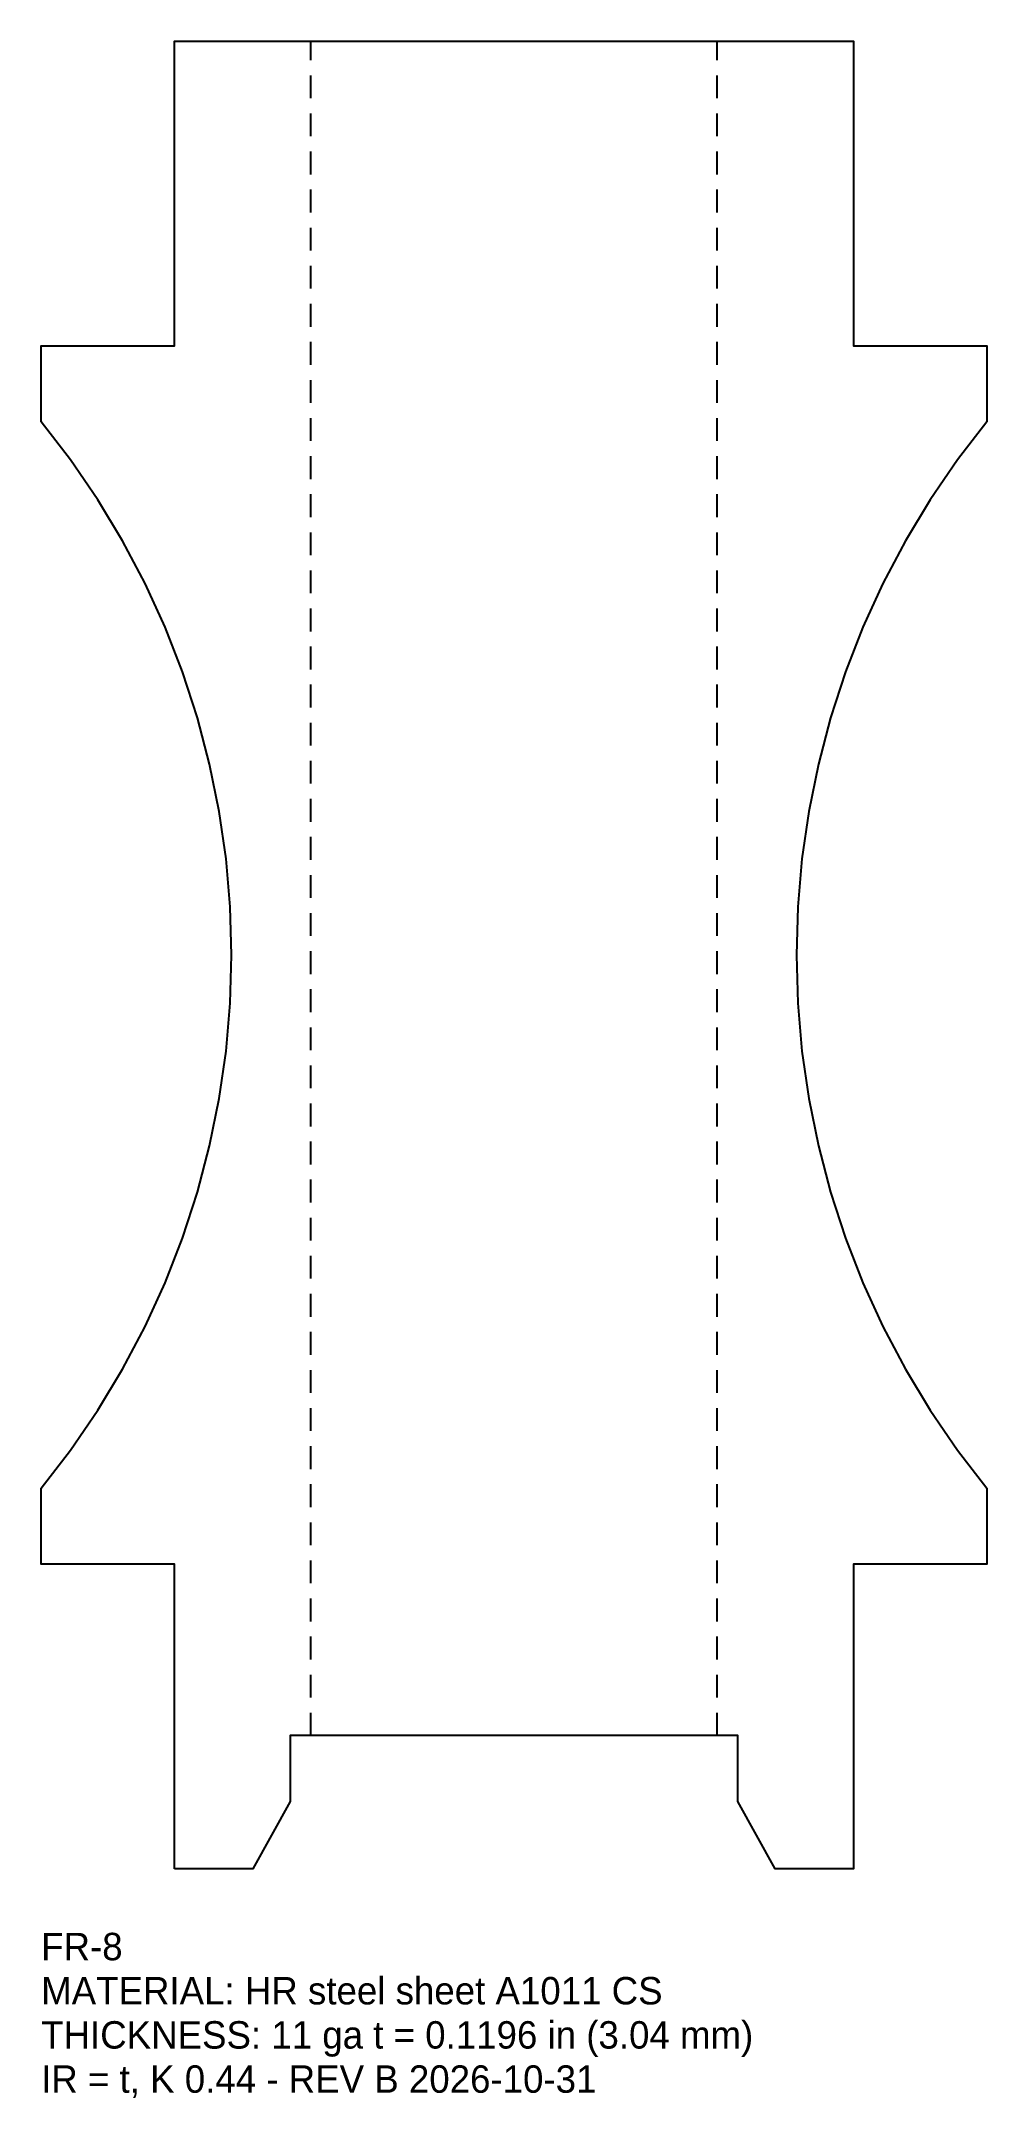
# Model space of a CAD drawing. Header units: inches. Extents: x 0 to 6.2, y -1.5 to 12.
import ezdxf

# ---------------------------------------------------------------- set-up
doc = ezdxf.new("R2010")
doc.units = ezdxf.units.IN
doc.header["$MEASUREMENT"] = 0
doc.linetypes.add('DASHED', pattern=[0.25, 0.15, -0.1])
for name, color, linetype in [('BEND', 5, 'DASHED'), ('CUT', 7, 'Continuous'), ('NOTES', 5, 'Continuous')]:
    doc.layers.add(name, color=color, linetype=linetype)

msp = doc.modelspace()

# ---------------------------------------------------------------- linework, layer by layer
at = {"layer": 'BEND'}
for p, q in [((1.7711, 0.875), (1.7711, 12)), ((4.4382, 0.875), (4.4382, 12))]:
    msp.add_line(p, q, dxfattribs=at)
at = {"layer": 'CUT'}
msp.add_lwpolyline([(0.875, 0), (0.875, 2), (0, 2), (0, 2.5), (0.193, 2.75), (0.3714, 3.0106), (0.5346, 3.281), (0.6821, 3.5602), (0.8134, 3.8475), (0.9281, 4.1417), (1.0258, 4.4421), (1.1062, 4.7475), (1.1689, 5.057), (1.2139, 5.3696), (1.241, 5.6843), (1.25, 6), (1.241, 6.3157), (1.2139, 6.6304), (1.1689, 6.943), (1.1062, 7.2525), (1.0258, 7.5579), (0.9281, 7.8583), (0.8134, 8.1525), (0.6821, 8.4398), (0.5346, 8.719), (0.3714, 8.9894), (0.193, 9.25), (0, 9.5), (0, 10), (0.875, 10), (0.875, 12), (5.3343, 12), (5.3343, 10), (6.2093, 10), (6.2093, 9.5), (6.0163, 9.25), (5.8378, 8.9894), (5.6746, 8.719), (5.5271, 8.4398), (5.3958, 8.1525), (5.2811, 7.8583), (5.1835, 7.5579), (5.1031, 7.2525), (5.0403, 6.943), (4.9953, 6.6304), (4.9683, 6.3157), (4.9593, 6), (4.9683, 5.6843), (4.9953, 5.3696), (5.0403, 5.057), (5.1031, 4.7475), (5.1835, 4.4421), (5.2811, 4.1417), (5.3958, 3.8475), (5.5271, 3.5602), (5.6746, 3.281), (5.8378, 3.0106), (6.0163, 2.75), (6.2093, 2.5), (6.2093, 2), (5.3343, 2), (5.3343, 0), (4.8184, 0), (4.5735, 0.4427), (4.5735, 0.875), (1.6358, 0.875), (1.6358, 0.4427), (1.3909, 0)], close=True, dxfattribs=at)

# ---------------------------------------------------------------- texts
at = {"layer": 'NOTES'}
for s, p in [('FR-8', (0, -0.6)), ('MATERIAL: HR steel sheet A1011 CS', (0, -0.89)), ('THICKNESS: 11 ga t = 0.1196 in (3.04 mm)', (0, -1.18)), ('IR = t, K 0.44 - REV B 2026-10-31', (0, -1.47))]:
    msp.add_text(s, height=0.18, dxfattribs=at).set_placement(p)

doc.saveas('drawing.dxf')
